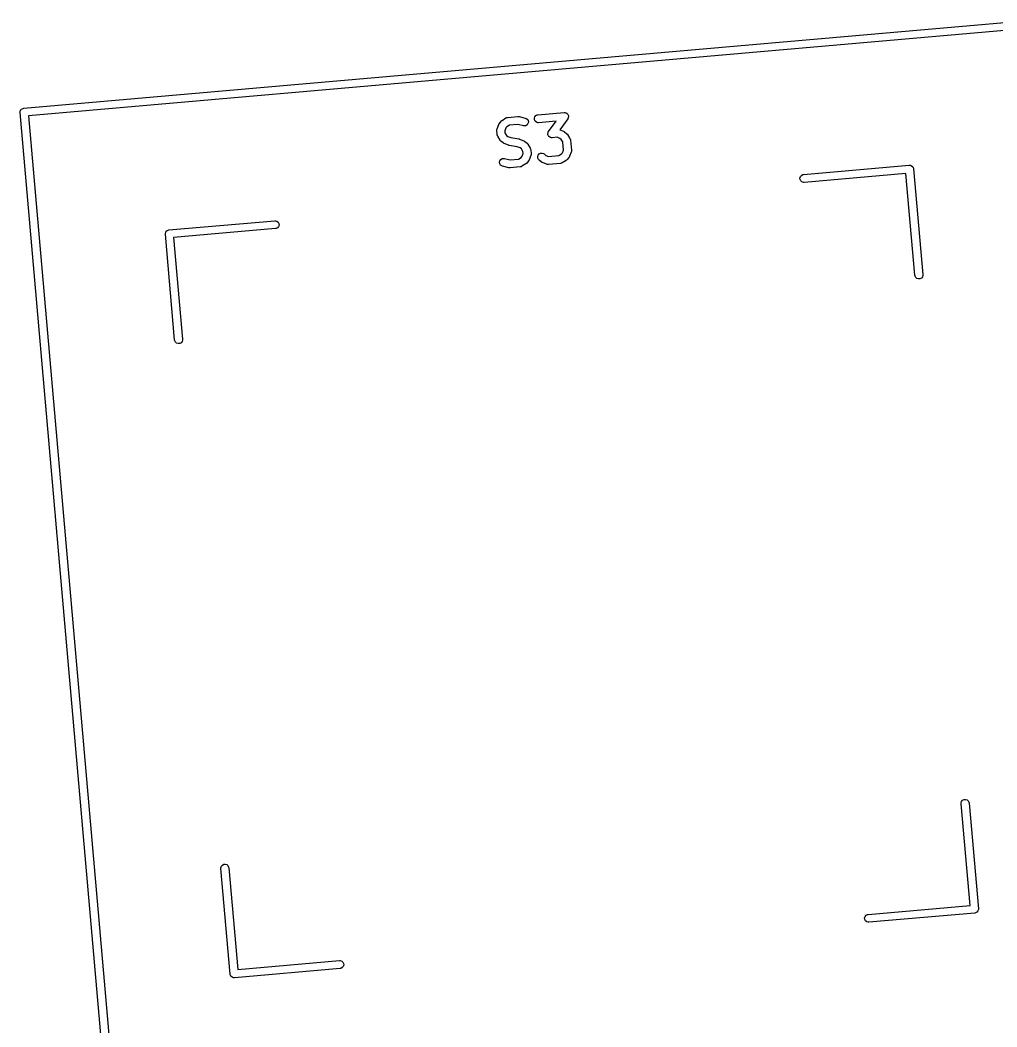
# Model space of a CAD drawing. Header units: inches. Extents: x 3.87 to 9.44, y -6.64 to -2.9.
# Drawn here: x 3.869 to 4.593, y -4.428 to -3.68 of the extents above; entities that cross this region are included whole.
import ezdxf

# ---------------------------------------------------------------- set-up
doc = ezdxf.new("R2010")
doc.units = ezdxf.units.IN
doc.header["$MEASUREMENT"] = 0
doc.layers.add('Dwgs.User', color=9, linetype='CONTINUOUS', true_color=0xc2c2c2)

msp = doc.modelspace()

# ---------------------------------------------------------------- linework, layer by layer
at = {"layer": 'Dwgs.User', "linetype": 'CONTINUOUS'}
for p, q in [((3.87126, -3.74574), (4.6184, -3.68037)), ((4.61401, -3.68669), (3.87471, -3.75137)), ((3.86857, -3.74894), (3.86858, -3.74836)), ((3.93377, -4.49412), (3.86857, -3.74894)), ((3.86858, -3.74836), (3.86892, -3.74726)), ((3.86892, -3.74726), (3.86966, -3.74638)), ((3.86966, -3.74638), (3.87069, -3.74585)), ((3.87069, -3.74585), (3.87126, -3.74574)), ((4.25263, -3.7506), (4.27205, -3.7489)), ((4.27205, -3.7489), (4.27236, -3.74891)), ((4.27236, -3.74891), (4.27244, -3.74889)), ((4.27244, -3.74889), (4.27249, -3.74891)), ((4.27249, -3.74891), (4.27263, -3.74891)), ((4.27263, -3.74891), (4.27309, -3.74905)), ((4.27309, -3.74905), (4.27356, -3.74917)), ((4.27356, -3.74917), (4.27364, -3.74923)), ((4.27364, -3.74923), (4.27373, -3.74926)), ((4.27373, -3.74926), (4.2741, -3.74956)), ((4.2741, -3.74956), (4.27449, -3.74985)), ((4.27449, -3.74985), (4.27454, -3.74993)), ((4.27454, -3.74993), (4.27461, -3.75)), ((4.27461, -3.75), (4.27483, -3.75042)), ((4.27483, -3.75042), (4.27508, -3.75083)), ((3.87471, -3.75137), (3.93939, -4.49067)), ((4.22228, -3.76092), (4.22351, -3.7578)), ((4.22351, -3.7578), (4.22364, -3.75754)), ((4.22364, -3.75754), (4.22367, -3.75747)), ((4.22367, -3.75747), (4.22372, -3.75738)), ((4.22372, -3.75738), (4.22377, -3.75729)), ((4.22377, -3.75729), (4.22383, -3.75723)), ((4.22383, -3.75723), (4.22399, -3.75699)), ((4.22399, -3.75699), (4.22536, -3.75536)), ((4.22536, -3.75536), (4.22557, -3.75516)), ((4.22557, -3.75516), (4.22561, -3.75509)), ((4.22561, -3.75509), (4.22569, -3.75503)), ((4.22569, -3.75503), (4.22577, -3.75496)), ((4.22577, -3.75496), (4.22584, -3.75492)), ((4.22584, -3.75492), (4.22607, -3.75474)), ((4.22607, -3.75474), (4.22893, -3.75299)), ((4.22893, -3.75299), (4.22945, -3.75274)), ((4.22945, -3.75274), (4.22955, -3.75272)), ((4.22955, -3.75272), (4.22965, -3.75267)), ((4.22965, -3.75267), (4.23022, -3.75256)), ((4.23022, -3.75256), (4.23769, -3.75191)), ((4.23773, -3.75783), (4.23143, -3.75839)), ((4.23769, -3.75191), (4.23798, -3.75191)), ((4.24187, -3.75883), (4.23773, -3.75783)), ((4.23798, -3.75191), (4.23806, -3.7519)), ((4.23806, -3.7519), (4.23816, -3.75191)), ((4.23816, -3.75191), (4.23827, -3.75192)), ((4.23827, -3.75192), (4.23834, -3.75194)), ((4.23834, -3.75194), (4.23863, -3.75198)), ((4.23863, -3.75198), (4.24325, -3.75308)), ((4.24325, -3.75308), (4.24379, -3.75327)), ((4.24379, -3.75327), (4.24472, -3.75395)), ((4.24524, -3.75719), (4.24457, -3.75812)), ((4.24472, -3.75395), (4.24533, -3.75493)), ((4.24551, -3.75607), (4.24524, -3.75719)), ((4.24533, -3.75493), (4.24551, -3.75607)), ((4.24995, -3.75322), (4.2503, -3.75212)), ((4.25005, -3.75437), (4.24995, -3.75322)), ((4.25058, -3.75539), (4.25005, -3.75437)), ((4.2503, -3.75212), (4.25104, -3.75124)), ((4.25147, -3.75613), (4.25058, -3.75539)), ((4.25104, -3.75124), (4.25206, -3.75071)), ((4.25257, -3.75648), (4.25147, -3.75613)), ((4.25206, -3.75071), (4.25263, -3.7506)), ((4.25314, -3.75649), (4.25257, -3.75648)), ((4.26609, -3.75535), (4.25314, -3.75649)), ((4.26051, -3.76297), (4.26609, -3.75535)), ((4.27469, -3.75359), (4.26876, -3.76169)), ((4.27485, -3.75332), (4.27469, -3.75359)), ((4.2749, -3.75327), (4.27485, -3.75332)), ((4.27492, -3.75321), (4.2749, -3.75327)), ((4.27499, -3.75309), (4.27492, -3.75321)), ((4.2751, -3.75262), (4.27499, -3.75309)), ((4.27508, -3.75083), (4.2751, -3.75093)), ((4.2751, -3.75093), (4.27515, -3.75102)), ((4.27525, -3.75217), (4.2751, -3.75262)), ((4.27515, -3.75102), (4.27519, -3.7515)), ((4.27519, -3.7515), (4.27526, -3.75197)), ((4.27526, -3.75197), (4.27524, -3.75207)), ((4.27524, -3.75207), (4.27525, -3.75217)), ((4.22208, -3.76226), (4.22209, -3.76168)), ((4.22234, -3.76525), (4.22208, -3.76226)), ((4.22209, -3.76168), (4.22212, -3.76158)), ((4.22212, -3.76148), (4.22228, -3.76092)), ((4.22212, -3.76158), (4.22212, -3.76148)), ((4.22245, -3.76582), (4.22234, -3.76525)), ((4.22882, -3.76042), (4.22802, -3.76244)), ((4.22802, -3.76244), (4.22816, -3.76404)), ((4.22816, -3.76404), (4.2293, -3.7659)), ((4.22957, -3.75953), (4.22882, -3.76042)), ((4.23143, -3.75839), (4.22957, -3.75953)), ((4.24245, -3.7589), (4.24187, -3.75883)), ((4.24358, -3.75872), (4.24245, -3.7589)), ((4.24457, -3.75812), (4.24358, -3.75872)), ((4.25995, -3.76459), (4.25997, -3.76449)), ((4.26002, -3.76506), (4.25995, -3.76459)), ((4.25996, -3.76439), (4.26011, -3.76393)), ((4.25997, -3.76449), (4.25996, -3.76439)), ((4.26006, -3.76554), (4.26002, -3.76506)), ((4.26011, -3.76563), (4.26006, -3.76554)), ((4.26011, -3.76393), (4.26022, -3.76347)), ((4.26022, -3.76347), (4.26029, -3.76335)), ((4.26029, -3.76335), (4.26031, -3.76329)), ((4.26031, -3.76329), (4.26036, -3.76323)), ((4.26036, -3.76323), (4.26051, -3.76297)), ((4.26876, -3.76169), (4.27158, -3.76281)), ((4.27158, -3.76281), (4.27184, -3.76294)), ((4.27184, -3.76294), (4.27192, -3.76296)), ((4.27192, -3.76296), (4.27201, -3.76302)), ((4.27201, -3.76302), (4.2721, -3.76307)), ((4.2721, -3.76307), (4.27215, -3.76313)), ((4.27215, -3.76313), (4.2724, -3.76329)), ((4.2724, -3.76329), (4.27402, -3.76465)), ((4.27402, -3.76465), (4.27423, -3.76486)), ((4.27423, -3.76486), (4.27429, -3.76491)), ((4.27429, -3.76491), (4.27435, -3.76499)), ((4.27435, -3.76499), (4.27443, -3.76507)), ((4.27443, -3.76507), (4.27446, -3.76514)), ((4.27446, -3.76514), (4.27464, -3.76537)), ((4.27464, -3.76537), (4.27639, -3.76823)), ((4.2225, -3.76591), (4.22245, -3.76582)), ((4.22251, -3.76602), (4.2225, -3.76591)), ((4.22277, -3.76654), (4.22251, -3.76602)), ((4.22452, -3.7694), (4.22277, -3.76654)), ((4.2247, -3.76963), (4.22452, -3.7694)), ((4.22474, -3.7697), (4.2247, -3.76963)), ((4.22481, -3.76977), (4.22474, -3.7697)), ((4.22487, -3.76986), (4.22481, -3.76977)), ((4.22494, -3.7699), (4.22487, -3.76986)), ((4.22514, -3.77011), (4.22494, -3.7699)), ((4.22677, -3.77148), (4.22514, -3.77011)), ((4.22701, -3.77164), (4.22677, -3.77148)), ((4.22706, -3.77169), (4.22701, -3.77164)), ((4.22716, -3.77174), (4.22706, -3.77169)), ((4.22724, -3.7718), (4.22716, -3.77174)), ((4.22732, -3.77183), (4.22724, -3.7718)), ((4.22758, -3.77196), (4.22732, -3.77183)), ((4.2307, -3.77319), (4.22758, -3.77196)), ((4.2293, -3.7659), (4.23019, -3.76664)), ((4.23019, -3.76664), (4.23257, -3.76758)), ((4.23257, -3.76758), (4.23835, -3.7685)), ((4.23835, -3.7685), (4.2384, -3.76851)), ((4.2384, -3.76851), (4.23842, -3.76851)), ((4.23842, -3.76851), (4.23867, -3.76858)), ((4.23867, -3.76858), (4.23891, -3.76865)), ((4.23891, -3.76865), (4.23893, -3.76866)), ((4.23893, -3.76866), (4.23898, -3.76867)), ((4.23898, -3.76867), (4.24209, -3.7699)), ((4.24209, -3.7699), (4.24235, -3.77004)), ((4.24235, -3.77004), (4.24243, -3.77006)), ((4.24243, -3.77006), (4.24252, -3.77012)), ((4.24252, -3.77012), (4.24261, -3.77017)), ((4.24261, -3.77017), (4.24266, -3.77022)), ((4.24266, -3.77022), (4.24291, -3.77039)), ((4.24291, -3.77039), (4.24453, -3.77175)), ((4.24453, -3.77175), (4.24474, -3.77196)), ((4.24474, -3.77196), (4.2448, -3.77201)), ((4.2448, -3.77201), (4.24486, -3.77209)), ((4.24486, -3.77209), (4.24494, -3.77217)), ((4.24494, -3.77217), (4.24497, -3.77223)), ((4.24497, -3.77223), (4.24515, -3.77247)), ((4.24515, -3.77247), (4.2469, -3.77533)), ((4.26012, -3.76573), (4.26011, -3.76563)), ((4.26037, -3.76614), (4.26012, -3.76573)), ((4.26059, -3.76656), (4.26037, -3.76614)), ((4.26067, -3.76662), (4.26059, -3.76656)), ((4.26072, -3.76671), (4.26067, -3.76662)), ((4.26111, -3.76699), (4.26072, -3.76671)), ((4.26148, -3.7673), (4.26111, -3.76699)), ((4.26157, -3.76733), (4.26148, -3.7673)), ((4.26165, -3.76739), (4.26157, -3.76733)), ((4.26212, -3.7675), (4.26165, -3.76739)), ((4.26258, -3.76765), (4.26212, -3.7675)), ((4.26272, -3.76765), (4.26258, -3.76765)), ((4.26277, -3.76766), (4.26272, -3.76765)), ((4.26285, -3.76765), (4.26277, -3.76766)), ((4.26315, -3.76765), (4.26285, -3.76765)), ((4.26694, -3.76732), (4.26315, -3.76765)), ((4.26897, -3.76812), (4.26694, -3.76732)), ((4.26986, -3.76887), (4.26897, -3.76812)), ((4.271, -3.77073), (4.26986, -3.76887)), ((4.27153, -3.77681), (4.271, -3.77073)), ((4.27639, -3.76823), (4.27665, -3.76875)), ((4.27665, -3.76875), (4.27666, -3.76885)), ((4.27666, -3.76885), (4.27671, -3.76895)), ((4.27671, -3.76895), (4.27682, -3.76952)), ((4.27682, -3.76952), (4.27747, -3.77699)), ((4.23074, -3.7732), (4.2307, -3.77319)), ((4.23076, -3.77322), (4.23074, -3.7732)), ((4.23101, -3.77328), (4.23076, -3.77322)), ((4.23125, -3.77335), (4.23101, -3.77328)), ((4.23128, -3.77335), (4.23125, -3.77335)), ((4.23132, -3.77336), (4.23128, -3.77335)), ((4.23711, -3.77428), (4.23132, -3.77336)), ((4.23948, -3.77522), (4.23711, -3.77428)), ((4.24037, -3.77597), (4.23948, -3.77522)), ((4.24151, -3.77782), (4.24037, -3.77597)), ((4.24085, -3.78145), (4.24165, -3.77942)), ((4.24165, -3.77942), (4.24151, -3.77782)), ((4.2469, -3.77533), (4.24716, -3.77585)), ((4.24716, -3.77585), (4.24717, -3.77595)), ((4.24717, -3.77595), (4.24722, -3.77604)), ((4.24722, -3.77604), (4.24733, -3.77661)), ((4.24733, -3.77661), (4.24759, -3.7796)), ((4.24756, -3.78039), (4.2474, -3.78094)), ((4.24759, -3.78018), (4.24755, -3.78028)), ((4.24755, -3.78028), (4.24756, -3.78039)), ((4.24759, -3.7796), (4.24759, -3.78018)), ((4.25278, -3.78051), (4.25352, -3.77963)), ((4.25352, -3.77963), (4.25454, -3.7791)), ((4.25454, -3.7791), (4.25569, -3.779)), ((4.25569, -3.779), (4.25679, -3.77934)), ((4.25679, -3.77934), (4.25727, -3.77967)), ((4.25727, -3.77967), (4.25853, -3.78073)), ((4.26813, -3.78086), (4.26998, -3.77972)), ((4.26998, -3.77972), (4.27073, -3.77883)), ((4.27073, -3.77883), (4.27153, -3.77681)), ((4.27728, -3.77833), (4.27605, -3.78145)), ((4.27744, -3.77777), (4.27728, -3.77833)), ((4.27747, -3.77757), (4.27744, -3.77767)), ((4.27744, -3.77767), (4.27744, -3.77777)), ((4.27747, -3.77699), (4.27747, -3.77757)), ((4.22416, -3.7858), (4.22443, -3.78468)), ((4.22434, -3.78694), (4.22416, -3.7858)), ((4.22495, -3.78792), (4.22434, -3.78694)), ((4.22443, -3.78468), (4.22511, -3.78374)), ((4.22588, -3.78859), (4.22495, -3.78792)), ((4.22511, -3.78374), (4.22609, -3.78314)), ((4.22609, -3.78314), (4.22723, -3.78296)), ((4.22723, -3.78296), (4.2278, -3.78304)), ((4.2278, -3.78304), (4.23195, -3.78403)), ((4.23195, -3.78403), (4.23825, -3.78348)), ((4.23825, -3.78348), (4.2401, -3.78234)), ((4.2401, -3.78234), (4.24085, -3.78145)), ((4.2436, -3.78712), (4.24074, -3.78887)), ((4.24383, -3.78694), (4.2436, -3.78712)), ((4.2439, -3.78691), (4.24383, -3.78694)), ((4.24398, -3.78683), (4.2439, -3.78691)), ((4.24406, -3.78677), (4.24398, -3.78683)), ((4.24411, -3.78671), (4.24406, -3.78677)), ((4.24432, -3.7865), (4.24411, -3.78671)), ((4.24568, -3.78488), (4.24432, -3.7865)), ((4.24585, -3.78463), (4.24568, -3.78488)), ((4.2459, -3.78458), (4.24585, -3.78463)), ((4.24595, -3.78448), (4.2459, -3.78458)), ((4.24601, -3.7844), (4.24595, -3.78448)), ((4.24603, -3.78432), (4.24601, -3.7844)), ((4.24616, -3.78406), (4.24603, -3.78432)), ((4.2474, -3.78094), (4.24616, -3.78406)), ((4.25244, -3.78161), (4.25278, -3.78051)), ((4.25254, -3.78276), (4.25244, -3.78161)), ((4.25307, -3.78378), (4.25254, -3.78276)), ((4.25347, -3.78419), (4.25307, -3.78378)), ((4.2551, -3.78556), (4.25347, -3.78419)), ((4.25534, -3.78572), (4.2551, -3.78556)), ((4.2554, -3.78578), (4.25534, -3.78572)), ((4.25549, -3.78583), (4.2554, -3.78578)), ((4.25558, -3.78588), (4.25549, -3.78583)), ((4.25565, -3.78591), (4.25558, -3.78588)), ((4.25591, -3.78604), (4.25565, -3.78591)), ((4.25903, -3.78727), (4.25591, -3.78604)), ((4.25853, -3.78073), (4.26055, -3.78153)), ((4.25959, -3.78743), (4.25903, -3.78727)), ((4.25969, -3.78743), (4.25959, -3.78743)), ((4.25979, -3.78746), (4.25969, -3.78743)), ((4.26037, -3.78747), (4.25979, -3.78746)), ((4.26934, -3.78669), (4.26037, -3.78747)), ((4.26055, -3.78153), (4.26813, -3.78086)), ((4.26991, -3.78658), (4.26934, -3.78669)), ((4.27, -3.78653), (4.26991, -3.78658)), ((4.2701, -3.78651), (4.27, -3.78653)), ((4.27062, -3.78626), (4.2701, -3.78651)), ((4.27348, -3.7845), (4.27062, -3.78626)), ((4.27372, -3.78433), (4.27348, -3.7845)), ((4.27378, -3.78429), (4.27372, -3.78433)), ((4.27386, -3.78422), (4.27378, -3.78429)), ((4.27394, -3.78415), (4.27386, -3.78422)), ((4.27399, -3.78409), (4.27394, -3.78415)), ((4.2742, -3.78389), (4.27399, -3.78409)), ((4.27556, -3.78226), (4.2742, -3.78389)), ((4.27573, -3.78202), (4.27556, -3.78226)), ((4.27578, -3.78196), (4.27573, -3.78202)), ((4.27583, -3.78187), (4.27578, -3.78196)), ((4.27589, -3.78178), (4.27583, -3.78187)), ((4.27591, -3.78171), (4.27589, -3.78178)), ((4.27605, -3.78145), (4.27591, -3.78171)), ((4.22643, -3.78878), (4.22588, -3.78859)), ((4.23104, -3.78988), (4.22643, -3.78878)), ((4.23133, -3.78992), (4.23104, -3.78988)), ((4.2314, -3.78995), (4.23133, -3.78992)), ((4.23151, -3.78995), (4.2314, -3.78995)), ((4.23161, -3.78996), (4.23151, -3.78995)), ((4.23169, -3.78995), (4.23161, -3.78996)), ((4.23198, -3.78995), (4.23169, -3.78995)), ((4.23945, -3.7893), (4.23198, -3.78995)), ((4.24002, -3.78919), (4.23945, -3.7893)), ((4.24012, -3.78914), (4.24002, -3.78919)), ((4.24022, -3.78913), (4.24012, -3.78914)), ((4.24074, -3.78887), (4.24022, -3.78913)), ((4.448, -3.79557), (4.44902, -3.79504)), ((4.44902, -3.79504), (4.44959, -3.79493)), ((4.44959, -3.79493), (4.52803, -3.78807)), ((4.52561, -3.79421), (4.45011, -3.80081)), ((4.53221, -3.86971), (4.52561, -3.79421)), ((4.52803, -3.78807), (4.52861, -3.78808)), ((4.52861, -3.78808), (4.52971, -3.78842)), ((4.52971, -3.78842), (4.53059, -3.78916)), ((4.53059, -3.78916), (4.53094, -3.78982)), ((4.53094, -3.78982), (4.53113, -3.79018)), ((4.53113, -3.79018), (4.53123, -3.79075)), ((4.53123, -3.79075), (4.5381, -3.86919)), ((4.44692, -3.79755), (4.44726, -3.79645)), ((4.44702, -3.7987), (4.44692, -3.79755)), ((4.44755, -3.79972), (4.44702, -3.7987)), ((4.44726, -3.79645), (4.448, -3.79557)), ((4.44843, -3.80046), (4.44755, -3.79972)), ((4.44953, -3.80081), (4.44843, -3.80046)), ((4.45011, -3.80081), (4.44953, -3.80081)), ((3.97895, -3.83611), (4.05739, -3.82925)), ((4.05739, -3.82925), (4.05797, -3.82925)), ((4.05797, -3.82925), (4.05907, -3.8296)), ((4.05907, -3.8296), (4.05995, -3.83034)), ((4.05995, -3.83034), (4.06048, -3.83136)), ((4.06058, -3.83251), (4.06024, -3.83361)), ((4.06048, -3.83136), (4.06058, -3.83251)), ((3.97627, -3.83873), (3.97662, -3.83763)), ((3.97627, -3.83931), (3.97627, -3.83873)), ((3.98313, -3.91775), (3.97627, -3.83931)), ((3.97662, -3.83763), (3.97736, -3.83675)), ((3.97736, -3.83675), (3.97838, -3.83621)), ((3.97838, -3.83621), (3.97895, -3.83611)), ((4.05791, -3.83513), (3.98241, -3.84173)), ((4.05847, -3.83502), (4.05791, -3.83513)), ((4.0595, -3.83449), (4.05847, -3.83502)), ((4.06024, -3.83361), (4.0595, -3.83449)), ((3.98241, -3.84173), (3.98901, -3.91723)), ((4.53232, -3.87028), (4.53221, -3.86971)), ((4.53809, -3.86977), (4.53774, -3.87087)), ((4.5381, -3.86919), (4.53809, -3.86977)), ((4.53285, -3.8713), (4.53232, -3.87028)), ((4.53373, -3.87204), (4.53285, -3.8713)), ((4.53483, -3.87239), (4.53373, -3.87204)), ((4.53598, -3.87229), (4.53483, -3.87239)), ((4.537, -3.87175), (4.53598, -3.87229)), ((4.53774, -3.87087), (4.537, -3.87175)), ((3.98324, -3.91832), (3.98313, -3.91775)), ((3.98377, -3.91934), (3.98324, -3.91832)), ((3.98465, -3.92008), (3.98377, -3.91934)), ((3.98575, -3.92043), (3.98465, -3.92008)), ((3.9869, -3.92032), (3.98575, -3.92043)), ((3.98792, -3.91979), (3.9869, -3.92032)), ((3.98866, -3.91891), (3.98792, -3.91979)), ((3.98901, -3.91781), (3.98866, -3.91891)), ((3.98901, -3.91723), (3.98901, -3.91781)), ((4.56653, -4.26133), (4.56688, -4.26023)), ((4.56653, -4.26191), (4.56653, -4.26133)), ((4.57313, -4.33741), (4.56653, -4.26191)), ((4.56688, -4.26023), (4.56762, -4.25935)), ((4.56762, -4.25935), (4.56864, -4.25882)), ((4.56864, -4.25882), (4.56979, -4.25872)), ((4.56979, -4.25872), (4.57089, -4.25907)), ((4.57089, -4.25907), (4.57177, -4.25981)), ((4.57177, -4.25981), (4.5723, -4.26083)), ((4.5723, -4.26083), (4.57241, -4.2614)), ((4.57241, -4.2614), (4.57927, -4.33984)), ((4.01744, -4.30995), (4.01745, -4.30937)), ((4.0243, -4.38839), (4.01744, -4.30995)), ((4.01745, -4.30937), (4.0178, -4.30827)), ((4.0178, -4.30827), (4.01854, -4.30739)), ((4.01854, -4.30739), (4.01956, -4.30686)), ((4.01956, -4.30686), (4.02071, -4.30676)), ((4.02071, -4.30676), (4.0218, -4.3071)), ((4.0218, -4.3071), (4.02269, -4.30784)), ((4.02269, -4.30784), (4.02322, -4.30887)), ((4.02322, -4.30887), (4.02333, -4.30944)), ((4.02333, -4.30944), (4.02993, -4.38493)), ((4.49763, -4.34402), (4.57313, -4.33741)), ((4.57927, -4.34042), (4.57892, -4.34151)), ((4.57927, -4.33984), (4.57927, -4.34042)), ((4.57927, -4.34042), (4.57927, -4.34042)), ((4.49495, -4.34664), (4.4953, -4.34554)), ((4.49505, -4.34778), (4.49495, -4.34664)), ((4.49559, -4.34881), (4.49505, -4.34778)), ((4.4953, -4.34554), (4.49604, -4.34465)), ((4.49604, -4.34465), (4.49706, -4.34412)), ((4.49706, -4.34412), (4.49763, -4.34402)), ((4.57659, -4.34304), (4.49815, -4.3499)), ((4.57716, -4.34293), (4.57659, -4.34304)), ((4.57769, -4.34265), (4.57716, -4.34293)), ((4.57818, -4.3424), (4.57769, -4.34265)), ((4.57892, -4.34151), (4.57818, -4.3424)), ((4.57892, -4.34151), (4.57892, -4.34151)), ((4.57892, -4.34151), (4.57892, -4.34151)), ((4.49647, -4.34955), (4.49559, -4.34881)), ((4.49757, -4.34989), (4.49647, -4.34955)), ((4.49815, -4.3499), (4.49757, -4.34989)), ((4.10594, -4.38421), (4.0275, -4.39107)), ((4.02993, -4.38493), (4.10543, -4.37833)), ((4.10543, -4.37833), (4.10601, -4.37834)), ((4.10651, -4.38411), (4.10594, -4.38421)), ((4.10601, -4.37834), (4.10711, -4.37868)), ((4.10754, -4.38357), (4.10651, -4.38411)), ((4.10711, -4.37868), (4.10799, -4.37942)), ((4.10828, -4.38269), (4.10754, -4.38357)), ((4.10799, -4.37942), (4.10852, -4.38044)), ((4.10862, -4.38159), (4.10828, -4.38269)), ((4.10852, -4.38044), (4.10862, -4.38159)), ((4.02441, -4.38896), (4.0243, -4.38839)), ((4.02494, -4.38998), (4.02441, -4.38896)), ((4.02583, -4.39072), (4.02494, -4.38998)), ((4.02693, -4.39107), (4.02583, -4.39072)), ((4.0275, -4.39107), (4.02693, -4.39107)), ((4.02693, -4.39107), (4.02693, -4.39107))]:
    msp.add_line(p, q, dxfattribs=at)

doc.saveas('drawing.dxf')
